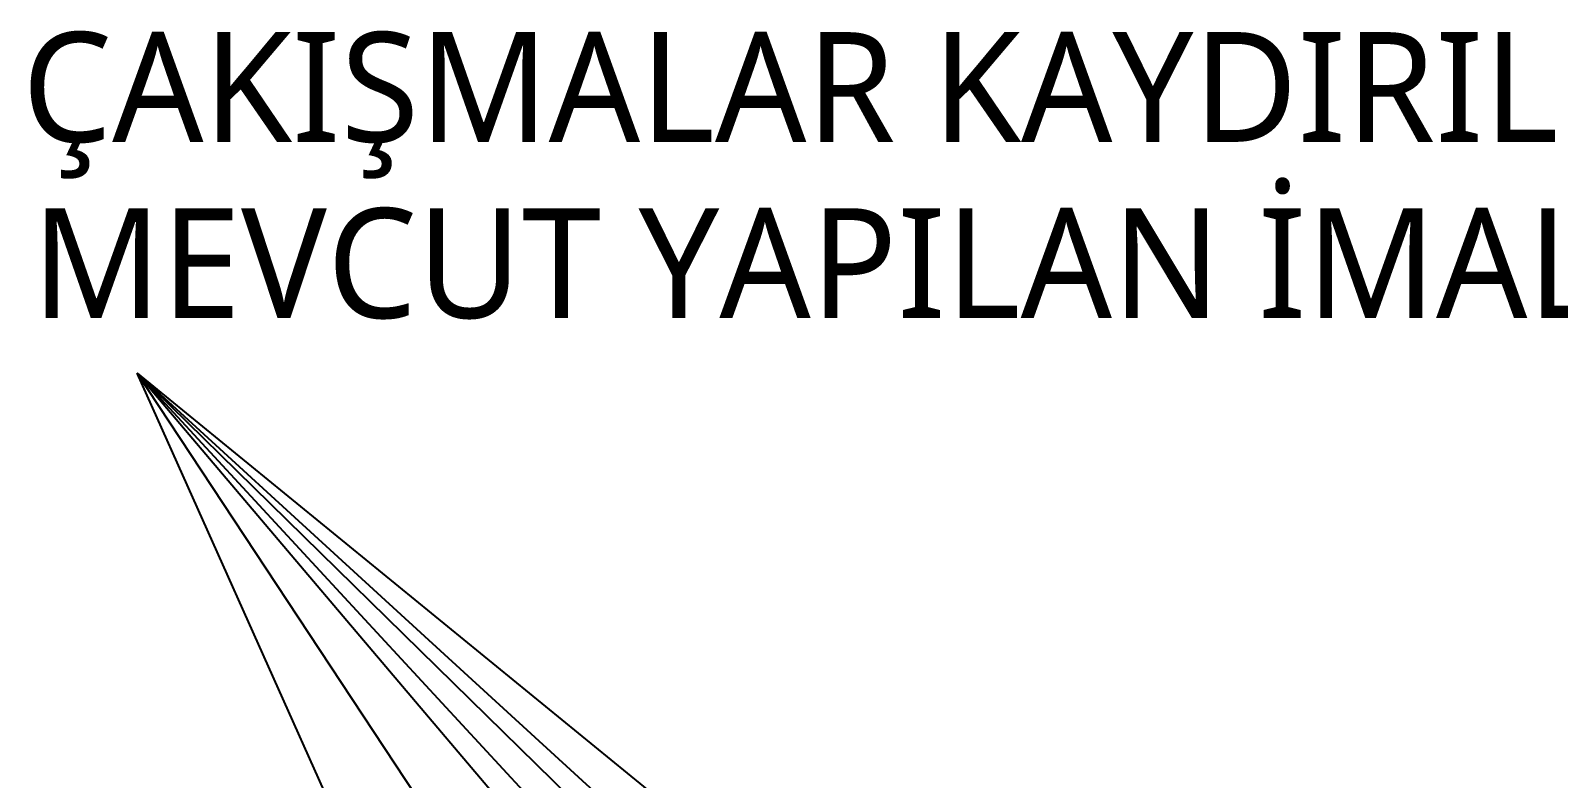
# Model space of a CAD drawing. Header units: millimetres. Extents: x -379292 to 1221486, y 92049 to 447512.
# Drawn here: x -379292 to -100945, y 291606 to 427809 of the extents above; entities that cross this region are included whole.
import ezdxf

# ---------------------------------------------------------------- set-up
doc = ezdxf.new("R2010")
doc.units = ezdxf.units.MM
doc.styles.get("Standard").update_dxf_attribs({"font": 'segoeuil.ttf'})

msp = doc.modelspace()

# ---------------------------------------------------------------- linework, layer by layer
at = {"color": 30}
for p, q in [((-248737, 117570.2), (-359879.5, 365395.5)), ((-359879.5, 365395.5), (-253042.8, 278276)), ((-252160, 266884.1), (-359879.5, 365395.5)), ((-359879.5, 365395.5), (-253358.7, 261112.6)), ((-253827.5, 250799.7), (-359879.5, 365395.5)), ((-359879.5, 365395.5), (-252829.3, 239211.5)), ((-253116.5, 203761.8), (-359879.5, 365395.5))]:
    msp.add_line(p, q, dxfattribs=at)

# ---------------------------------------------------------------- texts
for s, p in [('ÇAKIŞMALAR KAYDIRILMIŞTIR', (-380881.4, 407528.9)), ('MEVCUT YAPILAN İMALATLAR KALICAKTIR', (-379055.8, 375459.5))]:
    msp.add_text(s, height=20000, dxfattribs=at).set_placement(p)

doc.saveas('drawing.dxf')
